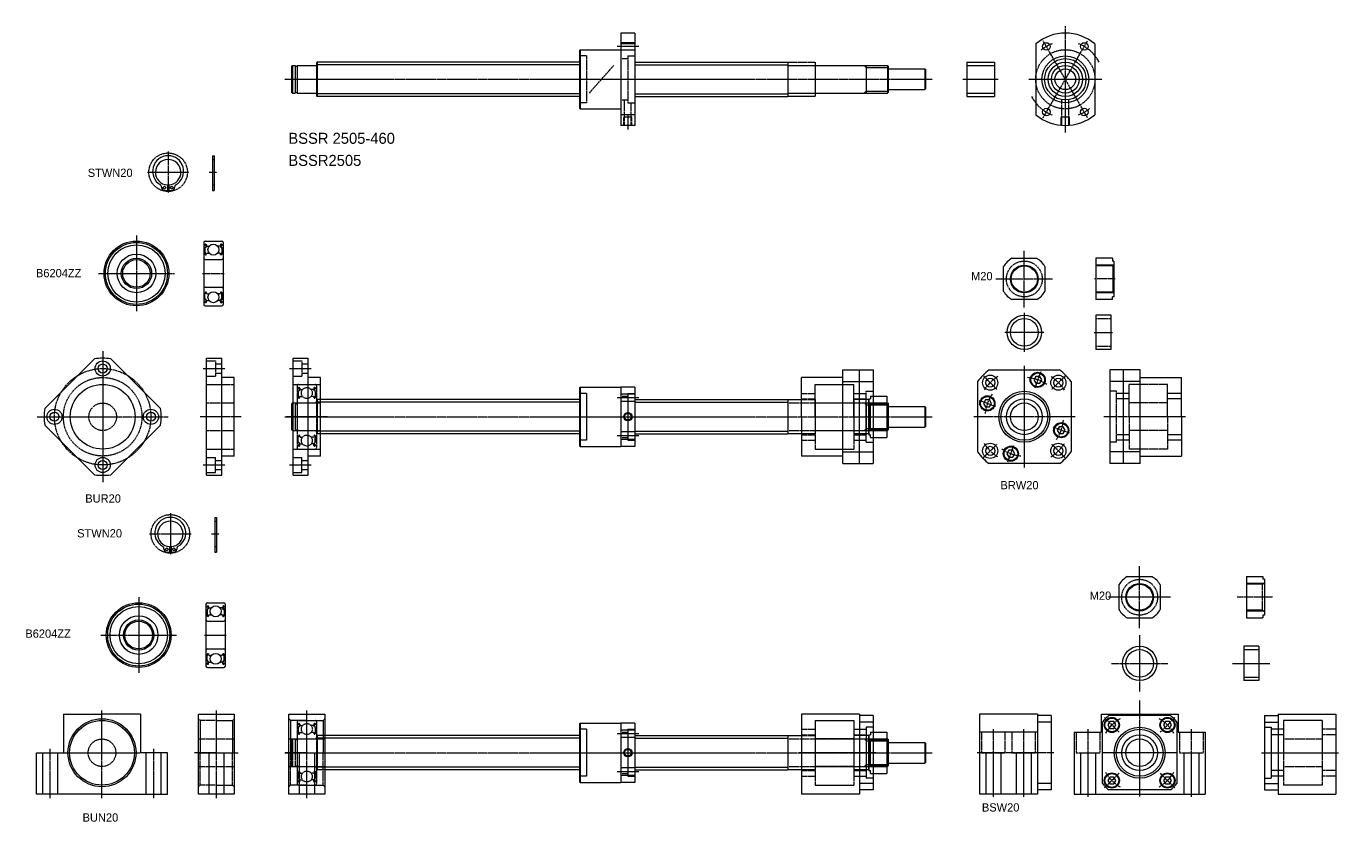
# Model space of a CAD drawing. Extents: x -173 to 780, y -513 to 64.
import ezdxf

# ---------------------------------------------------------------- set-up
doc = ezdxf.new("R2010")
doc.units = 0
for name, pattern in [('CENTER', [2, 1.25, -0.25, 0.25, -0.25]), ('DASHED', [0.75, 0.5, -0.25]), ('PHANTOM', [2.5, 1.25, -0.25, 0.25, -0.25, 0.25, -0.25])]:
    doc.linetypes.add(name, pattern=pattern)
doc.layers.get('0').update_dxf_attribs({"linetype": 'CONTINUOUS'})
doc.layers.add('CENTER', color=1, linetype='CENTER')

# ---------------------------------------------------------------- blocks, each defined once
blk = doc.blocks.new('BSSR2505')
at = {"color": 7, "linetype": 'CONTINUOUS'}
for p, q in [((-10, 33.5), (-10, -33.5)), ((0, 33.5), (-10, 33.5)), ((0, 33.5), (0, -33.5)), ((-40, 21), (-39.5, 21.5)), ((-40, 21), (-40, -21)), ((-39.5, 21.5), (-39.5, -21.5)), ((-39.5, 21.5), (-10, 21.5)), ((0, 25.69), (-10, 25.69)), ((-249, 9.5), (-248.5, 10)), ((-248.5, 10), (-248.5, -10)), ((-248.5, 10), (-246.35, 10)), ((-246.35, 10), (-246.35, -10)), ((-245, 10), (-245, -10)), ((-245, 10), (-231.2, 10)), ((-231, 12), (-230.5, 12.5)), ((-231, 12), (-231, -12)), ((-40, 12.5), (-230.5, 12.5)), ((-230.5, 12.5), (-230.5, -12.5)), ((0, 12.5), (111, 12.5)), ((111, 12.5), (111, -12.5)), ((111.2, 10), (183.5, 10)), ((168, 10), (168, -10)), ((183.5, 10), (183.5, -10)), ((183.5, 10), (184, 9.5)), ((-249, 9.5), (-249, -9.5)), ((-246.35, 9.5), (-245, 9.5)), ((184, 9.5), (184, -9.5)), ((184, 7.5), (210.5, 7.5)), ((210.5, 7.5), (210.5, -7.5)), ((210.5, 7.5), (211, 7)), ((211, 7), (211, -7)), ((-248.5, -10), (-249, -9.5)), ((-246.35, -9.5), (-245, -9.5)), ((184, -9.5), (183.5, -10)), ((184, -7.5), (210.5, -7.5)), ((211, -7), (210.5, -7.5)), ((-248.5, -10), (-246.35, -10)), ((-245, -10), (-231.2, -10)), ((-231, -12), (-230.5, -12.5)), ((-40, -12.5), (-230.5, -12.5)), ((0, -12.5), (111, -12.5)), ((111.2, -10), (183.5, -10)), ((129.28, -10), (129.28, -10)), ((147.35, -10), (147.35, -10)), ((-39.5, -21.5), (-40, -21)), ((-39.5, -21.5), (-10, -21.5)), ((0, -25.69), (-10, -25.69)), ((0, -33.5), (-10, -33.5))]:
    blk.add_line(p, q, dxfattribs=at)
at = {"color": 3, "linetype": 'DASHED'}
for p, q in [((0, 26.57), (-10, 26.57)), ((0, 21.07), (-10, 21.07)), ((-35, 17), (-40, 17)), ((-35, 17), (-35, -17)), ((-10, 15), (-5, 15)), ((-5, 17), (-5, -17)), ((-5, 17), (0, 17)), ((-35, -17), (-40, -17)), ((-10, -15), (-5, -15)), ((-7.46, -33.5), (-7.46, -15)), ((-5, -17), (0, -17)), ((-2.54, -33.5), (-2.54, -17)), ((-8, -27.5), (-7.46, -26.96)), ((-8, -33.5), (-8, -27.5)), ((-2, -27.5), (-8, -27.5)), ((-2, -27.5), (-2.54, -26.96)), ((-2, -33.5), (-2, -27.5))]:
    blk.add_line(p, q, dxfattribs=at)
at = {"color": 3, "linetype": 'CONTINUOUS'}
for p, q in [((-40, 10.5), (-231, 10.5)), ((0, 10.5), (111, 10.5)), ((166.6, 10), (168, 8.6)), ((168, 8.6), (184, 8.6)), ((166.6, -10), (168, -8.6)), ((168, -8.6), (184, -8.6)), ((-40, -10.5), (-231, -10.5)), ((-40, -10.5), (-171.66, -10.5)), ((0, -10.5), (111, -10.5))]:
    blk.add_line(p, q, dxfattribs=at)
at = {"color": 3, "linetype": 'PHANTOM'}
for p, q in [((111, 12.5), (131, 12.5)), ((131, 12.5), (131, -12.5)), ((131, -12.5), (111, -12.5))]:
    blk.add_line(p, q, dxfattribs=at)
at = {"color": 7, "linetype": 'CONTINUOUS'}
for centre, start, end in [((-231.2, 10.2), 270, 0), ((111.2, 10.2), 180, 270), ((-231.2, -10.2), 0, 90), ((111.2, -10.2), 90, 180)]:
    blk.add_arc(centre, 0.2, start, end, dxfattribs=at)
at = {"layer": 'CENTER', "color": 1, "linetype": 'CENTER'}
for p, q in [((3, 23.82), (-13, 23.82)), ((-32.96, -10), (-15.3, 10)), ((-254, 0), (216, 0)), ((-5, -25.55), (-5, -36.5))]:
    blk.add_line(p, q, dxfattribs=at)
blk = doc.blocks.new('BUN20')
at = {"color": 7, "linetype": 'CONTINUOUS'}
for p, q in [((0, 28), (26, 28)), ((0, -30), (0, 28)), ((26, 28), (26, -30)), ((0, 0), (26, 0)), ((26, -30), (0, -30))]:
    blk.add_line(p, q, dxfattribs=at)
at = {"color": 3, "linetype": 'DASHED'}
for p, q in [((0, 24.675), (1.175, 23.5)), ((13, 23.5), (1.175, 23.5)), ((1.175, 23.5), (1.175, 0)), ((13, 23.5), (24.825, 23.5)), ((26, 24.675), (24.825, 23.5)), ((24.825, 23.5), (24.825, 0)), ((1.175, -23.5), (1.175, 0)), ((7.5, 0), (7.5, -30)), ((18.5, 0), (18.5, -30)), ((24.825, -23.5), (24.825, 0)), ((0, -24.675), (1.175, -23.5)), ((13, -23.5), (1.175, -23.5)), ((13, -23.5), (24.825, -23.5)), ((26, -24.675), (24.825, -23.5))]:
    blk.add_line(p, q, dxfattribs=at)
at = {"color": 3, "linetype": 'PHANTOM'}
for p, q in [((0, 10), (26, 10)), ((0, -10), (26, -10))]:
    blk.add_line(p, q, dxfattribs=at)
at = {"layer": 'CENTER', "color": 1, "linetype": 'CENTER'}
for p, q in [((13, -33), (13, 31)), ((13, 0), (-3, 0)), ((13, 0), (29, 0))]:
    blk.add_line(p, q, dxfattribs=at)
blk = doc.blocks.new('BUR20')
at = {"color": 7, "linetype": 'CONTINUOUS'}
for p, q in [((0, -42.5), (0, 42.5)), ((0, 42.5), (11, 42.5)), ((11, -42.5), (11, 42.5)), ((20, 28.5), (11, 28.5)), ((20, -28.5), (20, 28.5)), ((20, -28.5), (11, -28.5)), ((0, -42.5), (11, -42.5))]:
    blk.add_line(p, q, dxfattribs=at)
at = {"color": 3, "linetype": 'DASHED'}
for p, q in [((0, 40.5), (6.5, 40.5)), ((6.5, 40.5), (6.5, 29.5)), ((6.5, 38.3), (11, 38.3)), ((0, 29.5), (6.5, 29.5)), ((6.5, 31.7), (11, 31.7)), ((0, 23.5), (20, 23.5)), ((0, -23.5), (20, -23.5)), ((0, -29.5), (6.5, -29.5)), ((6.5, -40.5), (6.5, -29.5)), ((6.5, -31.7), (11, -31.7)), ((0, -40.5), (6.5, -40.5)), ((6.5, -38.3), (11, -38.3))]:
    blk.add_line(p, q, dxfattribs=at)
at = {"color": 3, "linetype": 'PHANTOM'}
for p, q in [((0, 10), (20, 10)), ((0, -10), (20, -10))]:
    blk.add_line(p, q, dxfattribs=at)
at = {"layer": 'CENTER', "color": 1, "linetype": 'CENTER'}
for p, q in [((-2.5, 35), (13.5, 35)), ((25, 0), (-5, 0)), ((-2.5, -35), (13.5, -35))]:
    blk.add_line(p, q, dxfattribs=at)
blk = doc.blocks.new('BSW20')
at = {"color": 7, "linetype": 'CONTINUOUS'}
for p, q in [((0, 27), (0, -27)), ((0, 27), (10, 27)), ((0, 22.27), (10, 22.27)), ((10, 28), (52, 28)), ((10, 28), (10, -30)), ((52, 28), (52, -30)), ((0, -22.27), (10, -22.27)), ((0, -27), (10, -27)), ((10, -30), (52, -30))]:
    blk.add_line(p, q, dxfattribs=at)
at = {"color": 3, "linetype": 'DASHED'}
for p, q in [((42, 23.5), (14, 23.5)), ((14, 23.5), (14, -23.5)), ((42, 23.5), (42, -23.5)), ((0, 18.5), (5, 18.5)), ((5, 18.5), (5, -18.5)), ((14, 17), (5, 17)), ((14, 13), (5, 13)), ((14, 10), (42, 10)), ((52, 17), (42, 17)), ((52, 13), (42, 13)), ((0, -18.5), (5, -18.5)), ((14, -13), (5, -13)), ((14, -17), (5, -17)), ((14, -10), (42, -10)), ((52, -13), (42, -13)), ((52, -17), (42, -17)), ((42, -23.5), (14, -23.5))]:
    blk.add_line(p, q, dxfattribs=at)
at = {"layer": 'CENTER', "color": 1, "linetype": 'CENTER'}
blk.add_line((-2, 0), (54, 0), dxfattribs=at)
blk = doc.blocks.new('BRW20')
at = {"color": 7, "linetype": 'CONTINUOUS'}
for p, q in [((0, 34), (0, -34)), ((22, 34), (0, 34)), ((10, -34), (10, 34)), ((22, -34), (22, 34)), ((22, 25.5), (0, 25.5)), ((22, 28.5), (52, 28.5)), ((52, 0), (52, 28.5)), ((52, 0), (52, -28.5)), ((22, -25.5), (0, -25.5)), ((22, -28.5), (52, -28.5)), ((22, -34), (0, -34))]:
    blk.add_line(p, q, dxfattribs=at)
at = {"color": 3, "linetype": 'DASHED'}
for p, q in [((14, 0), (14, 23.5)), ((42, 23.5), (14, 23.5)), ((42, 0), (42, 23.5)), ((5, 18.5), (0, 18.5)), ((5, -18.5), (5, 18.5)), ((14, 17), (5, 17)), ((14, 13), (5, 13)), ((42, 10), (14, 10)), ((52, 17), (42, 17)), ((52, 13), (42, 13)), ((14, 0), (14, -23.5)), ((42, 0), (42, -23.5)), ((5, -18.5), (0, -18.5)), ((14, -13), (5, -13)), ((14, -17), (5, -17)), ((42, -10), (14, -10)), ((52, -13), (42, -13)), ((52, -17), (42, -17)), ((42, -23.5), (14, -23.5))]:
    blk.add_line(p, q, dxfattribs=at)
at = {"layer": 'CENTER', "color": 1, "linetype": 'CENTER'}
blk.add_line((55, 0), (-4.21, 0), dxfattribs=at)
blk = doc.blocks.new('M20NAT-V')
at = {"color": 7, "linetype": 'CONTINUOUS'}
for p, q in [((12, 15), (0, 15)), ((0, 15), (0, -15)), ((12, 15), (12, 13)), ((13, 13), (12, 13)), ((13, 13), (13, -13)), ((12, -15), (0, -15)), ((12, -15), (12, -13)), ((13, -13), (12, -13))]:
    blk.add_line(p, q, dxfattribs=at)
at = {"color": 3, "linetype": 'DASHED'}
for p, q in [((13, 10), (0, 10)), ((12.13, 9.5), (13, 10)), ((12.13, 9.5), (0, 9.5)), ((12.13, 9.5), (12.13, -9.5)), ((12.13, -9.5), (0, -9.5)), ((12.13, -9.5), (13, -10)), ((13, -10), (0, -10))]:
    blk.add_line(p, q, dxfattribs=at)
at = {"layer": 'CENTER', "color": 1, "linetype": 'CENTER'}
blk.add_line((14, 0), (-1, 0), dxfattribs=at)
blk = doc.blocks.new('SP20')
at = {"color": 7, "linetype": 'CONTINUOUS'}
for p, q in [((0, 12.5), (0, -12.5)), ((11, 12.5), (0, 12.5)), ((11, -12.5), (11, 12.5)), ((11, -12.5), (0, -12.5))]:
    blk.add_line(p, q, dxfattribs=at)
at = {"color": 3, "linetype": 'DASHED'}
for p, q in [((0, 10), (11, 10)), ((0, -10), (11, -10))]:
    blk.add_line(p, q, dxfattribs=at)
at = {"layer": 'CENTER', "color": 1, "linetype": 'CENTER'}
blk.add_line((-1.25, 0), (12.25, 0), dxfattribs=at)
blk = doc.blocks.new('B6204ZZ')
at = {"color": 3, "linetype": 'DASHED'}
for p, q in [((0, 22.5), (0, -22.5)), ((0.2, 20.8), (0.78, 20.8)), ((1.63, 19.5), (0.53, 18.4)), ((0.78, 20.8), (1, 21.06)), ((1.05, 20.18), (0.82, 20.38)), ((1.93, 19.38), (0.83, 18.28)), ((1, 23.5), (13, 23.5)), ((1.01, 20.61), (1.23, 20.86)), ((1.24, 20.41), (1.01, 20.61)), ((1.05, 20.18), (1.24, 20.41)), ((1.58, 20.74), (1.63, 19.5)), ((1.88, 20.78), (1.96, 19.88)), ((1.93, 20.23), (1.93, 19.38)), ((2.16, 19.7), (3.88, 19.7)), ((11.84, 19.7), (10.12, 19.7)), ((12.12, 20.78), (12.04, 19.88)), ((12.07, 20.23), (12.07, 19.38)), ((12.07, 19.38), (13.17, 18.28)), ((12.42, 20.74), (12.37, 19.5)), ((12.37, 19.5), (13.47, 18.4)), ((12.76, 20.41), (12.99, 20.61)), ((12.95, 20.18), (12.76, 20.41)), ((12.99, 20.61), (12.77, 20.86)), ((12.95, 20.18), (13.18, 20.38)), ((13.22, 20.8), (13, 21.06)), ((13.8, 20.8), (13.22, 20.8)), ((14, 22.5), (14, -22.5)), ((0.2, 14), (0.7, 14)), ((0.53, 18.4), (0.53, 14.6)), ((0.7, 14), (1.07, 13.63)), ((0.83, 18.28), (0.83, 14.6)), ((1.45, 14.6), (0.83, 14.6)), ((0.83, 14.3), (1.45, 14.3)), ((1, 10), (13, 10)), ((1.45, 14.3), (1.45, 14.6)), ((1.78, 13.65), (2.15, 14.67)), ((2.34, 14.8), (3.88, 14.8)), ((11.66, 14.8), (10.12, 14.8)), ((12.22, 13.65), (11.85, 14.67)), ((12.55, 14.6), (13.17, 14.6)), ((12.55, 14.3), (12.55, 14.6)), ((13.17, 14.3), (12.55, 14.3)), ((13.3, 14), (12.93, 13.63)), ((13.17, 18.28), (13.17, 14.6)), ((13.8, 14), (13.3, 14)), ((13.47, 18.4), (13.47, 14.6)), ((0.2, -14), (0.7, -14)), ((0.53, -18.4), (0.53, -14.6)), ((1.63, -19.5), (0.53, -18.4)), ((0.7, -14), (1.07, -13.63)), ((0.83, -14.3), (1.45, -14.3)), ((0.83, -18.28), (0.83, -14.6)), ((1.45, -14.6), (0.83, -14.6)), ((1.93, -19.38), (0.83, -18.28)), ((1, -10), (13, -10)), ((1.45, -14.3), (1.45, -14.6)), ((1.78, -13.65), (2.15, -14.67)), ((2.34, -14.8), (3.88, -14.8)), ((11.66, -14.8), (10.12, -14.8)), ((12.22, -13.65), (11.85, -14.67)), ((12.07, -19.38), (13.17, -18.28)), ((12.37, -19.5), (13.47, -18.4)), ((12.55, -14.3), (12.55, -14.6)), ((13.17, -14.3), (12.55, -14.3)), ((12.55, -14.6), (13.17, -14.6)), ((13.3, -14), (12.93, -13.63)), ((13.17, -18.28), (13.17, -14.6)), ((13.8, -14), (13.3, -14)), ((13.47, -18.4), (13.47, -14.6)), ((0.2, -20.8), (0.78, -20.8)), ((0.78, -20.8), (1, -21.06)), ((1.05, -20.18), (0.82, -20.38)), ((1, -23.5), (13, -23.5)), ((1.24, -20.41), (1.01, -20.61)), ((1.01, -20.61), (1.23, -20.86)), ((1.05, -20.18), (1.24, -20.41)), ((1.58, -20.74), (1.63, -19.5)), ((1.88, -20.78), (1.96, -19.88)), ((1.93, -20.23), (1.93, -19.38)), ((2.16, -19.7), (3.88, -19.7)), ((4.3, -23.5), (4.3, -23.5)), ((7, -23.5), (7, -23.5)), ((11.84, -19.7), (10.12, -19.7)), ((12.12, -20.78), (12.04, -19.88)), ((12.07, -20.23), (12.07, -19.38)), ((12.42, -20.74), (12.37, -19.5)), ((12.95, -20.18), (12.76, -20.41)), ((12.76, -20.41), (12.99, -20.61)), ((12.99, -20.61), (12.77, -20.86)), ((12.95, -20.18), (13.18, -20.38)), ((13.22, -20.8), (13, -21.06)), ((13.8, -20.8), (13.22, -20.8))]:
    blk.add_line(p, q, dxfattribs=at)
for centre in [(7, 17.25), (7, -17.25)]:
    blk.add_circle(centre, 3.97, dxfattribs=at)
for centre, radius, start, end in [((1, 22.5), 1, 90, 180), ((0.2, 21), 0.2, 180, 270), ((1.01, 20.61), 0.3, 139.90979, 229.99628), ((1.38, 20.74), 0.5, 4.98705, 139.90979), ((1.38, 20.74), 0.2, 2.37537, 139.99223), ((2.16, 19.9), 0.2, 184.98705, 270), ((11.84, 19.9), 0.2, 270, 355.01295), ((12.62, 20.74), 0.5, 40.09021, 175.01295), ((12.62, 20.74), 0.2, 40.00777, 177.62463), ((13, 22.5), 1, 0, 90), ((12.99, 20.61), 0.3, 310.00372, 40.09021), ((13.8, 21), 0.2, 270, 0), ((0.2, 13.8), 0.2, 90, 180), ((1, 11), 1, 180, 270), ((0.83, 14.6), 0.3, 180, 270), ((1.5, 14.05), 0.6, 225, 272.80484), ((1.5, 13.75), 0.3, 265.5374, 340.02987), ((2.34, 14.6), 0.2, 90, 160.02987), ((11.66, 14.6), 0.2, 19.97013, 90), ((12.5, 13.75), 0.3, 199.97013, 274.4626), ((12.5, 14.05), 0.6, 267.19516, 315), ((13, 11), 1, 270, 0), ((13.17, 14.6), 0.3, 270, 0), ((13.8, 13.8), 0.2, 0, 90), ((1, -11), 1, 90, 180), ((0.2, -13.8), 0.2, 180, 270), ((0.83, -14.6), 0.3, 90, 180), ((1.5, -14.05), 0.6, 87.19516, 135), ((1.5, -13.75), 0.3, 19.97013, 94.4626), ((2.34, -14.6), 0.2, 199.97013, 270), ((11.66, -14.6), 0.2, 270, 340.02987), ((12.5, -13.75), 0.3, 85.5374, 160.02987), ((12.5, -14.05), 0.6, 45, 92.80484), ((13, -11), 1, 0, 90), ((13.17, -14.6), 0.3, 0, 90), ((13.8, -13.8), 0.2, 270, 0), ((0.2, -21), 0.2, 90, 180), ((1, -22.5), 1, 180, 270), ((1.01, -20.61), 0.3, 130.00372, 220.09021), ((1.38, -20.74), 0.5, 220.09021, 355.01295), ((1.38, -20.74), 0.2, 220.00777, 357.62463), ((2.16, -19.9), 0.2, 90, 175.01295), ((11.84, -19.9), 0.2, 4.98705, 90), ((12.62, -20.74), 0.5, 184.98705, 319.90979), ((12.62, -20.74), 0.2, 182.37537, 319.99223), ((13, -22.5), 1, 270, 0), ((12.99, -20.61), 0.3, 319.90979, 49.99628), ((13.8, -21), 0.2, 0, 90)]:
    blk.add_arc(centre, radius, start, end, dxfattribs=at)
at = {"layer": 'CENTER', "color": 1, "linetype": 'CENTER'}
blk.add_line((-1, 0), (15, 0), dxfattribs=at)
blk = doc.blocks.new('BSSR2505-3')
at = {"color": 7, "linetype": 'CONTINUOUS'}
for p, q in [((-40, 21), (-39.5, 21.5)), ((-40, 21), (-40, -21)), ((-39.5, 21.5), (-10, 21.5)), ((-39.5, 21.5), (-39.5, -21.5)), ((-10, 21.5), (-10, -21.5)), ((0, 21.5), (-10, 21.5)), ((0, 21.5), (0, -21.5)), ((-249, 9.5), (-248.5, 10)), ((-248.5, 10), (-248.5, -10)), ((-248, 10), (-248.5, 10)), ((-40, 12.5), (-228, 12.5)), ((0, 12.5), (111, 12.5)), ((111, 12.5), (111, -12.5)), ((111, 12.5), (121, 12.5)), ((183, 10), (183.5, 10)), ((183.5, 10), (183.5, -10)), ((183.5, 10), (184, 9.5)), ((-249, 9.5), (-249, -9.5)), ((184, 9.5), (184, -9.5)), ((184, 7.5), (210.5, 7.5)), ((210.5, 7.5), (210.5, -7.5)), ((210.5, 7.5), (211, 7)), ((211, 7), (211, -7)), ((-248.5, -10), (-249, -9.5)), ((184, -9.5), (183.5, -10)), ((184, -7.5), (210.5, -7.5)), ((211, -7), (210.5, -7.5)), ((-248, -10), (-248.5, -10)), ((-40, -12.5), (-228, -12.5)), ((0, -12.5), (111, -12.5)), ((121, -12.5), (111, -12.5)), ((183, -10), (183.5, -10)), ((-39.5, -21.5), (-40, -21)), ((-39.5, -21.5), (-10, -21.5)), ((0, -21.5), (-10, -21.5))]:
    blk.add_line(p, q, dxfattribs=at)
at = {"color": 3, "linetype": 'DASHED'}
for p, q in [((-248, 10), (-246.35, 10)), ((-246.35, 10), (-246.35, -10)), ((-245, 10), (-231.2, 10)), ((-245, 10), (-245, -10)), ((-231, 12), (-230.5, 12.5)), ((-231, 12), (-231, -12)), ((-230.5, 12.5), (-230.5, -12.5)), ((-228, 12.5), (-230.5, 12.5)), ((-35, 17), (-40, 17)), ((-35, 17), (-35, -17)), ((0, 16.5), (-10, 16.5)), ((-10, 15), (-5, 15)), ((0, 11), (-10, 11)), ((-5, 17), (-5, -17)), ((-5, 17), (0, 17)), ((111.2, 10), (131, 10)), ((121, 12.5), (131, 12.5)), ((131, 12.5), (131, -12.5)), ((131, 10), (183, 10)), ((166.6, 10), (168, 8.6)), ((168, 10), (168, -10)), ((-246.35, 9.5), (-245, 9.5)), ((168, 8.6), (184, 8.6)), ((-246.35, -9.5), (-245, -9.5)), ((166.6, -10), (168, -8.6)), ((168, -8.6), (184, -8.6)), ((-248, -10), (-246.35, -10)), ((-245, -10), (-231.2, -10)), ((-231, -12), (-230.5, -12.5)), ((-228, -12.5), (-230.5, -12.5)), ((-35, -17), (-40, -17)), ((0, -11), (-10, -11)), ((-10, -15), (-5, -15)), ((0, -16.5), (-10, -16.5)), ((-5, -17), (0, -17)), ((111.2, -10), (131, -10)), ((131, -12.5), (121, -12.5)), ((129.275, -10), (129.275, -10)), ((131, -10), (183, -10)), ((147.35, -10), (147.35, -10))]:
    blk.add_line(p, q, dxfattribs=at)
at = {"color": 3, "linetype": 'CONTINUOUS'}
for p, q in [((-40, 10.5), (-231, 10.5)), ((0, 10.5), (111, 10.5)), ((-40, -10.5), (-231, -10.5)), ((-40, -10.5), (-171.662, -10.5)), ((0, -10.5), (111, -10.5))]:
    blk.add_line(p, q, dxfattribs=at)
blk.add_circle((-5, 0), 3, dxfattribs=at)
at = {"color": 7, "linetype": 'CONTINUOUS'}
blk.add_circle((-5, 0), 2.459, dxfattribs=at)
at = {"color": 3, "linetype": 'DASHED'}
for centre, start, end in [((-231.2, 10.2), 270, 0), ((111.2, 10.2), 180, 270), ((-231.2, -10.2), 0, 90), ((111.2, -10.2), 90, 180)]:
    blk.add_arc(centre, 0.2, start, end, dxfattribs=at)
at = {"layer": 'CENTER', "color": 1, "linetype": 'CENTER'}
for p, q in [((3, 13.75), (-13, 13.75)), ((-254, 0), (216, 0)), ((-5, 5.474), (-5, -5.474)), ((3, -13.75), (-13, -13.75))]:
    blk.add_line(p, q, dxfattribs=at)
blk = doc.blocks.new('BSSR2505-2')
at = {"color": 7, "linetype": 'CONTINUOUS'}
for p, q in [((-40, 21), (-39.5, 21.5)), ((-40, 21), (-40, -21)), ((-39.5, 21.5), (-10, 21.5)), ((-39.5, 21.5), (-39.5, -21.5)), ((-10, 21.5), (-10, -21.5)), ((0, 21.5), (-10, 21.5)), ((0, 21.5), (0, -21.5)), ((-40, 12.5), (-225, 12.5)), ((0, 12.5), (111, 12.5)), ((111, 12.5), (111, -12.5)), ((111, 12.5), (121, 12.5)), ((183, 10), (183.5, 10)), ((183.5, 10), (183.5, -10)), ((183.5, 10), (184, 9.5)), ((184, 9.5), (184, -9.5)), ((184, 7.5), (210.5, 7.5)), ((210.5, 7.5), (210.5, -7.5)), ((210.5, 7.5), (211, 7)), ((211, 7), (211, -7)), ((184, -9.5), (183.5, -10)), ((184, -7.5), (210.5, -7.5)), ((211, -7), (210.5, -7.5)), ((-40, -12.5), (-225, -12.5)), ((0, -12.5), (111, -12.5)), ((121, -12.5), (111, -12.5)), ((183, -10), (183.5, -10)), ((-39.5, -21.5), (-40, -21)), ((-39.5, -21.5), (-10, -21.5)), ((0, -21.5), (-10, -21.5))]:
    blk.add_line(p, q, dxfattribs=at)
at = {"color": 3, "linetype": 'DASHED'}
for p, q in [((-249, 9.5), (-248.5, 10)), ((-248.5, 10), (-248.5, -10)), ((-248.5, 10), (-246.35, 10)), ((-246.35, 10), (-246.35, -10)), ((-245, 10), (-245, -10)), ((-245, 10), (-231.2, 10)), ((-231, 12), (-230.5, 12.5)), ((-231, 12), (-231, -12)), ((-230.5, 12.5), (-230.5, -12.5)), ((-225, 12.5), (-230.5, 12.5)), ((-35, 17), (-40, 17)), ((-35, 17), (-35, -17)), ((0, 16.5), (-10, 16.5)), ((-10, 15), (-5, 15)), ((0, 11), (-10, 11)), ((-5, 17), (-5, -17)), ((-5, 17), (0, 17)), ((111.2, 10), (131, 10)), ((121, 12.5), (131, 12.5)), ((131, 12.5), (131, -12.5)), ((131, 10), (183, 10)), ((166.6, 10), (168, 8.6)), ((168, 10), (168, -10)), ((-249, 9.5), (-249, -9.5)), ((-246.35, 9.5), (-245, 9.5)), ((168, 8.6), (184, 8.6)), ((-248.5, -10), (-249, -9.5)), ((-246.35, -9.5), (-245, -9.5)), ((166.6, -10), (168, -8.6)), ((168, -8.6), (184, -8.6)), ((-248.5, -10), (-246.35, -10)), ((-245, -10), (-231.2, -10)), ((-231, -12), (-230.5, -12.5)), ((-225, -12.5), (-230.5, -12.5)), ((-35, -17), (-40, -17)), ((0, -11), (-10, -11)), ((-10, -15), (-5, -15)), ((0, -16.5), (-10, -16.5)), ((-5, -17), (0, -17)), ((111.2, -10), (131, -10)), ((131, -12.5), (121, -12.5)), ((129.275, -10), (129.275, -10)), ((131, -10), (183, -10)), ((147.35, -10), (147.35, -10))]:
    blk.add_line(p, q, dxfattribs=at)
at = {"color": 3, "linetype": 'CONTINUOUS'}
for p, q in [((-40, 10.5), (-231, 10.5)), ((0, 10.5), (111, 10.5)), ((-40, -10.5), (-231, -10.5)), ((-40, -10.5), (-171.662, -10.5)), ((0, -10.5), (111, -10.5))]:
    blk.add_line(p, q, dxfattribs=at)
blk.add_circle((-5, 0), 3, dxfattribs=at)
at = {"color": 7, "linetype": 'CONTINUOUS'}
blk.add_circle((-5, 0), 2.459, dxfattribs=at)
at = {"color": 3, "linetype": 'DASHED'}
for centre, start, end in [((-231.2, 10.2), 270, 0), ((111.2, 10.2), 180, 270), ((-231.2, -10.2), 0, 90), ((111.2, -10.2), 90, 180)]:
    blk.add_arc(centre, 0.2, start, end, dxfattribs=at)
at = {"layer": 'CENTER', "color": 1, "linetype": 'CENTER'}
for p, q in [((3, 13.75), (-13, 13.75)), ((-254, 0), (216, 0)), ((-5, 5.474), (-5, -5.474)), ((3, -13.75), (-13, -13.75))]:
    blk.add_line(p, q, dxfattribs=at)

msp = doc.modelspace()

# ---------------------------------------------------------------- linework, layer by layer
at = {"color": 7, "linetype": 'CONTINUOUS'}
for p, q in [((560, 51.55), (560, 0.17)), ((603, 51.55), (603, 0.17)), ((510, 38.36), (510, 13.36)), ((510, 38.36), (530, 38.36)), ((530, 38.36), (530, 13.36)), ((510, 13.36), (530, 13.36)), ((-37.38, -29.64), (-37.38, -54.74)), ((-37.38, -29.64), (-36.18, -29.64)), ((-36.18, -29.64), (-36.18, -54.74)), ((-74.36, -52.38), (-74.36, -52.64)), ((-72.26, -54.74), (-70.16, -54.74)), ((-70.16, -50.83), (-70.16, -54.74)), ((-69.16, -50.83), (-69.16, -54.74)), ((-69.16, -51.81), (-69.16, -51.81)), ((-69.16, -52.79), (-69.16, -52.79)), ((-69.16, -54.74), (-67.06, -54.74)), ((-64.96, -52.38), (-64.96, -52.64)), ((-37.38, -54.74), (-36.18, -54.74)), ((542.72, -104.06), (560.75, -104.06)), ((536.74, -128.08), (536.74, -110.05)), ((566.74, -110.05), (566.74, -128.08)), ((560.75, -134.06), (542.72, -134.06)), ((551.74, -134.06), (551.74, -134.06)), ((556.24, -134.06), (556.24, -134.06)), ((-123.17, -176.99), (-159.23, -213.05)), ((-111.14, -176.99), (-75.08, -213.05)), ((526.24, -185.06), (577.24, -185.06)), ((517.74, -193.56), (517.74, -244.56)), ((585.74, -193.56), (585.74, -244.56)), ((-159.23, -225.07), (-123.17, -261.14)), ((-75.08, -225.07), (-111.14, -261.14)), ((577.24, -253.06), (526.24, -253.06)), ((-35.78, -292.11), (-35.78, -317.21)), ((-35.78, -292.11), (-34.58, -292.11)), ((-34.58, -292.11), (-34.58, -317.21)), ((-68.55, -313.3), (-68.55, -317.21)), ((-67.55, -313.3), (-67.55, -317.21)), ((-67.55, -314.27), (-67.55, -314.27)), ((-72.75, -314.85), (-72.75, -315.11)), ((-70.65, -317.21), (-68.55, -317.21)), ((-67.55, -315.25), (-67.55, -315.25)), ((-67.55, -317.21), (-65.45, -317.21)), ((-63.35, -314.85), (-63.35, -315.11)), ((-35.78, -317.21), (-34.58, -317.21)), ((620.44, -341), (620.44, -359.03)), ((626.43, -335.02), (644.46, -335.02)), ((650.44, -341), (650.44, -359.03)), ((712.94, -335.02), (712.94, -365.02)), ((712.94, -335.02), (724.94, -335.02)), ((724.94, -335.02), (724.94, -337.02)), ((725.94, -337.02), (724.94, -337.02)), ((725.94, -337.02), (725.94, -363.02)), ((626.43, -365.02), (644.46, -365.02)), ((712.94, -365.02), (724.94, -365.02)), ((725.94, -363.02), (724.94, -363.02)), ((724.94, -363.02), (724.94, -365.02)), ((721.94, -385.55), (710.94, -385.55)), ((710.94, -385.55), (710.94, -410.55)), ((721.94, -385.55), (721.94, -410.55)), ((721.94, -410.55), (710.94, -410.55)), ((-145.65, -434.89), (-117.65, -434.89)), ((-145.65, -434.89), (-145.65, -462.89)), ((-89.65, -434.89), (-117.65, -434.89)), ((-89.65, -434.89), (-89.65, -462.89)), ((519.21, -434.89), (519.21, -492.89)), ((561.21, -434.89), (519.21, -434.89)), ((561.21, -434.89), (561.21, -492.89)), ((571.21, -435.89), (561.21, -435.89)), ((571.21, -435.89), (571.21, -489.89)), ((607.44, -434.89), (663.44, -434.89)), ((607.44, -434.89), (607.44, -447.89)), ((657.72, -435.89), (613.17, -435.89)), ((663.44, -434.89), (663.44, -447.89)), ((571.21, -440.61), (561.21, -440.61)), ((608.44, -485.16), (608.44, -440.61)), ((662.44, -440.61), (662.44, -485.16)), ((561.21, -447.89), (519.21, -447.89)), ((587.94, -447.89), (587.94, -492.89)), ((587.94, -447.89), (607.44, -447.89)), ((663.44, -447.89), (682.94, -447.89)), ((682.94, -447.89), (682.94, -492.89)), ((-165.15, -492.89), (-165.15, -462.89)), ((-70.15, -492.89), (-70.15, -462.89)), ((571.21, -485.16), (561.21, -485.16)), ((-117.65, -492.89), (-165.15, -492.89)), ((-117.65, -492.89), (-70.15, -492.89)), ((561.21, -492.89), (519.21, -492.89)), ((571.21, -489.89), (561.21, -489.89)), ((587.94, -492.89), (682.94, -492.89)), ((657.72, -489.89), (613.17, -489.89))]:
    msp.add_line(p, q, dxfattribs=at)
at = {"color": 3, "linetype": 'DASHED'}
for p, q in [((510, 35.86), (530, 35.86)), ((510, 15.86), (530, 15.86)), ((579.04, -7.55), (579.04, 11.06)), ((583.96, -7.55), (583.96, 11.06)), ((578.5, -1.64), (579.04, -1.1)), ((584.5, -1.64), (578.5, -1.64)), ((578.5, -7.51), (578.5, -1.64)), ((584.5, -1.64), (583.96, -1.1)), ((584.5, -7.51), (584.5, -1.64)), ((-37.38, -32.34), (-36.18, -32.34)), ((-37.38, -50.84), (-36.18, -50.84)), ((-35.78, -294.81), (-34.58, -294.81)), ((-35.78, -313.31), (-34.58, -313.31)), ((710.94, -339.27), (710.94, -339.27)), ((725.48, -340.02), (712.94, -340.02)), ((724.53, -340.57), (712.94, -340.57)), ((724.53, -340.57), (725.94, -339.76)), ((724.53, -360.02), (724.53, -340.02)), ((710.94, -350.02), (710.94, -350.02)), ((724.53, -359.47), (712.94, -359.47)), ((725.48, -360.02), (712.94, -360.02)), ((724.53, -359.47), (725.94, -360.28)), ((710.94, -388.05), (721.94, -388.05)), ((710.94, -408.05), (721.94, -408.05)), ((520.71, -447.89), (520.71, -462.89)), ((537.71, -447.89), (537.71, -462.89)), ((542.71, -447.89), (542.71, -462.89)), ((559.71, -447.89), (559.71, -462.89)), ((589.44, -447.89), (589.44, -462.89)), ((606.44, -447.89), (606.44, -462.89)), ((664.44, -447.89), (664.44, -462.89)), ((681.44, -447.89), (681.44, -462.89)), ((-160.65, -492.89), (-160.65, -462.89)), ((-149.65, -492.89), (-149.65, -462.89)), ((-85.65, -492.89), (-85.65, -462.89)), ((-74.65, -492.89), (-74.65, -462.89)), ((520.71, -462.89), (537.71, -462.89)), ((523.71, -462.89), (523.71, -492.89)), ((534.71, -462.89), (534.71, -492.89)), ((542.71, -462.89), (559.71, -462.89)), ((545.71, -462.89), (545.71, -492.89)), ((556.71, -462.89), (556.71, -492.89)), ((589.44, -462.89), (606.44, -462.89)), ((592.44, -462.89), (592.44, -492.89)), ((603.44, -462.89), (603.44, -492.89)), ((664.44, -462.89), (681.44, -462.89)), ((667.44, -462.89), (667.44, -492.89)), ((678.44, -462.89), (678.44, -492.89))]:
    msp.add_line(p, q, dxfattribs=at)
for p, q in [((-43.78, -92.53), (-43.78, -137.53)), ((-43.58, -94.23), (-43, -94.23)), ((-43, -94.23), (-42.78, -93.97)), ((-42.74, -94.84), (-42.97, -94.65)), ((-42.78, -91.53), (-30.78, -91.53)), ((-42.77, -94.42), (-42.56, -94.17)), ((-42.54, -94.61), (-42.77, -94.42)), ((-42.74, -94.84), (-42.54, -94.61)), ((-42.2, -94.29), (-42.15, -95.52)), ((-41.9, -94.25), (-41.82, -95.15)), ((-41.85, -94.8), (-41.85, -95.65)), ((-31.66, -94.25), (-31.74, -95.15)), ((-31.71, -94.8), (-31.71, -95.65)), ((-31.36, -94.29), (-31.41, -95.52)), ((-31.02, -94.61), (-30.79, -94.42)), ((-30.83, -94.84), (-31.02, -94.61)), ((-30.79, -94.42), (-31.01, -94.17)), ((-30.83, -94.84), (-30.6, -94.65)), ((-30.56, -94.23), (-30.78, -93.97)), ((-29.98, -94.23), (-30.56, -94.23)), ((-29.78, -92.53), (-29.78, -137.53)), ((-43.58, -101.03), (-43.08, -101.03)), ((-42.15, -95.52), (-43.25, -96.62)), ((-43.25, -96.62), (-43.25, -100.43)), ((-43.08, -101.03), (-42.71, -101.4)), ((-41.85, -95.65), (-42.95, -96.75)), ((-42.95, -96.75), (-42.95, -100.43)), ((-42.33, -100.43), (-42.95, -100.43)), ((-42.95, -100.73), (-42.33, -100.73)), ((-42.33, -100.73), (-42.33, -100.43)), ((-42, -101.38), (-41.63, -100.36)), ((-41.62, -95.33), (-39.91, -95.33)), ((-41.44, -100.23), (-39.91, -100.23)), ((-31.94, -95.33), (-33.66, -95.33)), ((-32.12, -100.23), (-33.66, -100.23)), ((-31.56, -101.38), (-31.94, -100.36)), ((-31.71, -95.65), (-30.61, -96.75)), ((-31.41, -95.52), (-30.31, -96.62)), ((-31.23, -100.73), (-31.23, -100.43)), ((-31.23, -100.43), (-30.61, -100.43)), ((-30.61, -100.73), (-31.23, -100.73)), ((-30.48, -101.03), (-30.86, -101.4)), ((-30.61, -96.75), (-30.61, -100.43)), ((-29.98, -101.03), (-30.48, -101.03)), ((-30.31, -96.62), (-30.31, -100.43)), ((-42.78, -105.03), (-30.78, -105.03)), ((-43.58, -129.03), (-43.08, -129.03)), ((-43.25, -133.43), (-43.25, -129.63)), ((-43.08, -129.03), (-42.71, -128.65)), ((-42.95, -129.33), (-42.33, -129.33)), ((-42.95, -133.31), (-42.95, -129.63)), ((-42.33, -129.63), (-42.95, -129.63)), ((-41.85, -134.41), (-42.95, -133.31)), ((-42.78, -125.03), (-30.78, -125.03)), ((-42.33, -129.33), (-42.33, -129.63)), ((-42, -128.68), (-41.63, -129.7)), ((-41.44, -129.83), (-39.91, -129.83)), ((-32.12, -129.83), (-33.66, -129.83)), ((-31.56, -128.68), (-31.94, -129.7)), ((-31.71, -134.41), (-30.61, -133.31)), ((-30.61, -129.33), (-31.23, -129.33)), ((-31.23, -129.33), (-31.23, -129.63)), ((-31.23, -129.63), (-30.61, -129.63)), ((-30.48, -129.03), (-30.86, -128.65)), ((-30.61, -133.31), (-30.61, -129.63)), ((-29.98, -129.03), (-30.48, -129.03)), ((-30.31, -133.43), (-30.31, -129.63)), ((-43.58, -135.83), (-43, -135.83)), ((-42.15, -134.53), (-43.25, -133.43)), ((-43, -135.83), (-42.78, -136.09)), ((-42.74, -135.21), (-42.97, -135.41)), ((-42.78, -138.53), (-30.78, -138.53)), ((-42.54, -135.44), (-42.77, -135.64)), ((-42.77, -135.64), (-42.56, -135.89)), ((-42.74, -135.21), (-42.54, -135.44)), ((-42.2, -135.77), (-42.15, -134.53)), ((-41.9, -135.81), (-41.82, -134.91)), ((-41.85, -135.26), (-41.85, -134.41)), ((-41.62, -134.73), (-39.91, -134.73)), ((-39.48, -138.53), (-39.48, -138.53)), ((-36.78, -138.53), (-36.78, -138.53)), ((-31.94, -134.73), (-33.66, -134.73)), ((-31.66, -135.81), (-31.74, -134.91)), ((-31.71, -135.26), (-31.71, -134.41)), ((-31.41, -134.53), (-30.31, -133.43)), ((-31.36, -135.77), (-31.41, -134.53)), ((-30.83, -135.21), (-31.02, -135.44)), ((-31.02, -135.44), (-30.79, -135.64)), ((-30.79, -135.64), (-31.01, -135.89)), ((-30.83, -135.21), (-30.6, -135.41)), ((-30.56, -135.83), (-30.78, -136.09)), ((-29.98, -135.83), (-30.56, -135.83)), ((-42.18, -355), (-42.18, -400)), ((-41.98, -356.7), (-41.4, -356.7)), ((-40.55, -357.99), (-41.65, -359.09)), ((-41.65, -359.09), (-41.65, -362.9)), ((-41.4, -356.7), (-41.18, -356.43)), ((-41.13, -357.31), (-41.36, -357.12)), ((-40.25, -358.12), (-41.35, -359.22)), ((-41.35, -359.22), (-41.35, -362.9)), ((-41.18, -354), (-29.18, -354)), ((-41.17, -356.89), (-40.95, -356.63)), ((-40.94, -357.08), (-41.17, -356.89)), ((-41.13, -357.31), (-40.94, -357.08)), ((-40.6, -356.75), (-40.55, -357.99)), ((-40.3, -356.71), (-40.22, -357.61)), ((-40.25, -357.27), (-40.25, -358.12)), ((-40.02, -357.8), (-38.3, -357.8)), ((-30.34, -357.8), (-32.06, -357.8)), ((-30.06, -356.71), (-30.14, -357.61)), ((-30.11, -357.27), (-30.11, -358.12)), ((-30.11, -358.12), (-29.01, -359.22)), ((-29.76, -356.75), (-29.81, -357.99)), ((-29.81, -357.99), (-28.71, -359.09)), ((-29.42, -357.08), (-29.19, -356.89)), ((-29.22, -357.31), (-29.42, -357.08)), ((-29.19, -356.89), (-29.4, -356.63)), ((-29.22, -357.31), (-28.99, -357.12)), ((-28.96, -356.7), (-29.18, -356.43)), ((-29.01, -359.22), (-29.01, -362.9)), ((-28.38, -356.7), (-28.96, -356.7)), ((-28.71, -359.09), (-28.71, -362.9)), ((-28.18, -355), (-28.18, -400)), ((-41.98, -363.5), (-41.48, -363.5)), ((-41.48, -363.5), (-41.1, -363.87)), ((-40.73, -362.9), (-41.35, -362.9)), ((-41.35, -363.2), (-40.73, -363.2)), ((-41.18, -367.5), (-29.18, -367.5)), ((-40.73, -363.2), (-40.73, -362.9)), ((-40.4, -363.85), (-40.02, -362.83)), ((-39.84, -362.7), (-38.3, -362.7)), ((-30.52, -362.7), (-32.06, -362.7)), ((-29.96, -363.85), (-30.33, -362.83)), ((-29.63, -362.9), (-29.01, -362.9)), ((-29.63, -363.2), (-29.63, -362.9)), ((-29.01, -363.2), (-29.63, -363.2)), ((-28.88, -363.5), (-29.25, -363.87)), ((-28.38, -363.5), (-28.88, -363.5)), ((-41.18, -387.5), (-29.18, -387.5)), ((-41.98, -391.5), (-41.48, -391.5)), ((-41.98, -398.3), (-41.4, -398.3)), ((-41.65, -395.9), (-41.65, -392.1)), ((-40.55, -397), (-41.65, -395.9)), ((-41.48, -391.5), (-41.1, -391.12)), ((-41.4, -398.3), (-41.18, -398.56)), ((-41.13, -397.68), (-41.36, -397.87)), ((-41.35, -391.8), (-40.73, -391.8)), ((-40.73, -392.1), (-41.35, -392.1)), ((-41.35, -395.78), (-41.35, -392.1)), ((-40.25, -396.88), (-41.35, -395.78)), ((-40.94, -397.91), (-41.17, -398.1)), ((-41.17, -398.1), (-40.95, -398.36)), ((-41.13, -397.68), (-40.94, -397.91)), ((-40.73, -391.8), (-40.73, -392.1)), ((-40.6, -398.24), (-40.55, -397)), ((-40.4, -391.14), (-40.02, -392.16)), ((-40.3, -398.28), (-40.22, -397.38)), ((-40.25, -397.72), (-40.25, -396.88)), ((-40.02, -397.2), (-38.3, -397.2)), ((-39.84, -392.3), (-38.3, -392.3)), ((-30.52, -392.3), (-32.06, -392.3)), ((-30.34, -397.2), (-32.06, -397.2)), ((-29.96, -391.14), (-30.33, -392.16)), ((-30.06, -398.28), (-30.14, -397.38)), ((-30.11, -396.88), (-29.01, -395.78)), ((-30.11, -397.72), (-30.11, -396.88)), ((-29.81, -397), (-28.71, -395.9)), ((-29.76, -398.24), (-29.81, -397)), ((-29.63, -391.8), (-29.63, -392.1)), ((-29.01, -391.8), (-29.63, -391.8)), ((-29.63, -392.1), (-29.01, -392.1)), ((-29.22, -397.68), (-29.42, -397.91)), ((-29.42, -397.91), (-29.19, -398.1)), ((-29.19, -398.1), (-29.4, -398.36)), ((-28.88, -391.5), (-29.25, -391.12)), ((-29.22, -397.68), (-28.99, -397.87)), ((-28.96, -398.3), (-29.18, -398.56)), ((-29.01, -395.78), (-29.01, -392.1)), ((-28.38, -398.3), (-28.96, -398.3)), ((-28.38, -391.5), (-28.88, -391.5)), ((-28.71, -395.9), (-28.71, -392.1)), ((-41.18, -401), (-29.18, -401)), ((-37.88, -401), (-37.88, -401)), ((-35.18, -401), (-35.18, -401))]:
    msp.add_line(p, q)
for points in [[(560.04, -189.78), (558.6, -192.28), (560.04, -194.78), (562.93, -194.78), (564.37, -192.28), (562.93, -189.78)], [(523.51, -206.82), (522.07, -209.32), (523.51, -211.82), (526.4, -211.82), (527.84, -209.32), (526.4, -206.82)], [(577.07, -226.31), (575.63, -228.81), (577.07, -231.31), (579.96, -231.31), (581.4, -228.81), (579.96, -226.31)], [(540.54, -243.34), (539.1, -245.84), (540.54, -248.34), (543.43, -248.34), (544.87, -245.84), (543.43, -243.34)]]:
    msp.add_lwpolyline(points, close=True)
at = {"color": 7, "linetype": 'CONTINUOUS'}
for points in [[(613.85, -440.23), (612.41, -442.73), (613.85, -445.23), (616.74, -445.23), (618.18, -442.73), (616.74, -440.23)], [(654.15, -440.23), (652.71, -442.73), (654.15, -445.23), (657.04, -445.23), (658.48, -442.73), (657.04, -440.23)], [(613.85, -480.54), (612.41, -483.04), (613.85, -485.54), (616.74, -485.54), (618.18, -483.04), (616.74, -480.54)], [(654.15, -480.54), (652.71, -483.04), (654.15, -485.54), (657.04, -485.54), (658.48, -483.04), (657.04, -480.54)]]:
    msp.add_lwpolyline(points, close=True, dxfattribs=at)
for points in [[(-165.15, -462.89), (-145.65, -462.89)], [(-70.15, -462.89), (-89.65, -462.89)]]:
    msp.add_lwpolyline(points, dxfattribs=at)
for centre, radius in [((567.75, 49.67), 2.75), ((595.25, 49.67), 2.75), ((581.5, 25.86), 17), ((581.5, 25.86), 15), ((581.5, 25.86), 12.5), ((581.5, 25.86), 10), ((581.5, 25.86), 7.5), ((567.75, 2.04), 2.75), ((595.25, 2.04), 2.75), ((-72.26, -52.79), 1), ((-67.06, -52.79), 1), ((-92.62, -115.03), 23.5), ((-92.62, -115.03), 22.5), ((-92.62, -115.03), 20.8), ((-92.62, -115.03), 14), ((-92.62, -115.03), 11), ((-92.62, -115.03), 10), ((551.74, -119.06), 9.5), ((551.74, -157.78), 12.5), ((551.74, -157.78), 10), ((-117.15, -184.06), 5.5), ((-117.15, -184.06), 3.3), ((526.99, -194.31), 5.5), ((576.48, -194.31), 5.5), ((-117.15, -219.06), 23.5), ((526.99, -194.31), 3.3), ((576.48, -194.31), 3.3), ((551.74, -219.06), 13), ((551.74, -219.06), 10), ((-152.15, -219.06), 5.5), ((-152.15, -219.06), 3.3), ((-82.15, -219.06), 5.5), ((-82.15, -219.06), 3.3), ((526.99, -243.81), 5.5), ((526.99, -243.81), 3.3), ((576.48, -243.81), 5.5), ((576.48, -243.81), 3.3), ((-117.15, -254.06), 5.5), ((-117.15, -254.06), 3.3), ((-70.65, -315.26), 1), ((-65.45, -315.26), 1), ((635.44, -350.02), 9.45), ((-91.02, -377.5), 23.5), ((-91.02, -377.5), 22.5), ((-91.02, -377.5), 20.8), ((-91.02, -377.5), 14), ((-91.02, -377.5), 11), ((-91.02, -377.5), 10), ((635.44, -398.05), 12.5), ((635.44, -398.05), 10), ((615.29, -442.73), 5.5), ((615.29, -442.73), 5), ((655.6, -442.73), 5.5), ((655.6, -442.73), 5), ((-117.65, -462.89), 24.68), ((-117.65, -462.89), 23.5), ((635.44, -462.89), 18.5), ((635.44, -462.89), 17), ((635.44, -462.89), 13), ((635.44, -462.89), 10), ((615.29, -483.04), 5.5), ((615.29, -483.04), 5), ((655.6, -483.04), 5.5), ((655.6, -483.04), 5)]:
    msp.add_circle(centre, radius, dxfattribs=at)
at = {"color": 3, "linetype": 'DASHED'}
for centre, radius in [((581.5, 25.86), 21.5), ((551.74, -119.06), 13), ((-117.15, -219.06), 28.5), ((635.44, -350.02), 13)]:
    msp.add_circle(centre, radius, dxfattribs=at)
at = {"color": 3, "linetype": 'PHANTOM'}
for centre, radius in [((-69.66, -41.59), 14), ((-117.15, -219.06), 10), ((-68.05, -304.06), 14), ((-117.65, -462.89), 10)]:
    msp.add_circle(centre, radius, dxfattribs=at)
for centre, radius in [((-36.78, -97.78), 3.97), ((-36.78, -132.28), 3.97), ((561.48, -192.28), 5.5), ((561.48, -192.28), 5), ((524.95, -209.32), 5.5), ((524.95, -209.32), 5), ((551.74, -219.06), 18.5), ((551.74, -219.06), 17), ((578.52, -228.81), 5.5), ((578.52, -228.81), 5), ((541.99, -245.84), 5.5), ((541.99, -245.84), 5), ((-35.18, -360.25), 3.97), ((-35.18, -394.75), 3.97)]:
    msp.add_circle(centre, radius)
at = {"color": 3, "linetype": 'CONTINUOUS'}
for centre in [(551.74, -119.06), (635.44, -350.02)]:
    msp.add_circle(centre, 10, dxfattribs=at)
at = {"color": 7, "linetype": 'CONTINUOUS'}
for centre, radius, start, end in [((581.5, 25.86), 33.5, 50.0745, 129.9255), ((581.5, 25.86), 33.5, 230.0745, 309.9255), ((-69.66, -40.89), 11.25, 300.62143, 239.37857), ((-69.66, -41.59), 9.25, 273.09858, 266.90142), ((-76.46, -52.38), 2.1, 0, 59.37857), ((-72.26, -52.64), 2.1, 179.99999, 270), ((-67.06, -52.64), 2.1, 270, 0), ((-62.86, -52.38), 2.1, 120.62143, 180.00001), ((551.74, -119.06), 17.5, 121.00272, 148.99728), ((551.74, -119.06), 17.5, 31.00272, 58.99728), ((551.74, -119.06), 17.5, 211.00272, 238.99728), ((551.74, -119.06), 17.5, 301.00272, 328.99728), ((-117.15, -219.06), 42.5, 81.8699, 98.1301), ((551.74, -219.06), 42.5, 126.8699, 143.1301), ((551.74, -219.06), 42.5, 36.8699, 53.1301), ((-117.15, -219.06), 42.5, 171.8699, 188.1301), ((-117.15, -219.06), 42.5, 351.8699, 8.1301), ((551.74, -219.06), 42.5, 216.8699, 233.1301), ((551.74, -219.06), 42.5, 306.8699, 323.1301), ((-117.15, -219.06), 42.5, 261.8699, 278.1301), ((-68.05, -303.36), 11.25, 300.62143, 239.37857), ((-68.05, -304.06), 9.25, 273.09858, 266.90142), ((-74.85, -314.85), 2.1, 0, 59.37857), ((-61.25, -314.85), 2.1, 120.62143, 180.00001), ((-70.65, -315.11), 2.1, 179.99999, 270), ((-65.45, -315.11), 2.1, 270, 0), ((635.44, -350.02), 17.5, 121.00272, 148.99728), ((635.44, -350.02), 17.5, 31.00272, 58.99728), ((635.44, -350.02), 17.5, 211.00272, 238.99728), ((635.44, -350.02), 17.5, 301.00272, 328.99728), ((635.44, -462.89), 35, 129.51765, 140.48235), ((635.44, -462.89), 35, 39.51765, 50.48235), ((635.44, -462.89), 35, 219.51765, 230.48235), ((635.44, -462.89), 35, 309.51765, 320.48235)]:
    msp.add_arc(centre, radius, start, end, dxfattribs=at)
for centre, radius, start, end in [((-42.78, -92.53), 1, 90, 180), ((-43.58, -94.03), 0.2, 180, 270), ((-42.77, -94.42), 0.3, 139.90979, 229.99628), ((-42.4, -94.29), 0.5, 4.98705, 139.90979), ((-42.4, -94.29), 0.2, 2.37537, 139.99223), ((-41.62, -95.13), 0.2, 184.98705, 270), ((-31.94, -95.13), 0.2, 270, 355.01295), ((-31.17, -94.29), 0.5, 40.09021, 175.01295), ((-31.16, -94.29), 0.2, 40.00777, 177.62463), ((-30.78, -92.53), 1, 0, 90), ((-30.79, -94.42), 0.3, 310.00372, 40.09021), ((-29.98, -94.03), 0.2, 270, 0), ((-43.58, -101.23), 0.2, 90, 180), ((-42.78, -104.03), 1, 180, 270), ((-42.95, -100.43), 0.3, 180, 270), ((-42.28, -100.98), 0.6, 225, 272.80484), ((-42.28, -101.28), 0.3, 265.5374, 340.02987), ((-41.44, -100.43), 0.2, 90, 160.02987), ((-32.12, -100.43), 0.2, 19.97013, 90), ((-31.28, -101.28), 0.3, 199.97013, 274.4626), ((-31.28, -100.98), 0.6, 267.19516, 315), ((-30.78, -104.03), 1, 270, 0), ((-30.61, -100.43), 0.3, 270, 0), ((-29.98, -101.23), 0.2, 0, 90), ((-42.78, -126.03), 1, 90, 180), ((-43.58, -128.83), 0.2, 180, 270), ((-42.95, -129.63), 0.3, 90, 180), ((-42.28, -129.08), 0.6, 87.19516, 135), ((-42.28, -128.78), 0.3, 19.97013, 94.4626), ((-41.44, -129.63), 0.2, 199.97013, 270), ((-32.12, -129.63), 0.2, 270, 340.02987), ((-31.28, -128.78), 0.3, 85.5374, 160.02987), ((-31.28, -129.08), 0.6, 45, 92.80484), ((-30.78, -126.03), 1, 0, 90), ((-30.61, -129.63), 0.3, 0, 90), ((-29.98, -128.83), 0.2, 270, 0), ((-43.58, -136.03), 0.2, 90, 180), ((-42.78, -137.53), 1, 180, 270), ((-42.77, -135.64), 0.3, 130.00372, 220.09021), ((-42.4, -135.77), 0.5, 220.09021, 355.01295), ((-42.4, -135.76), 0.2, 220.00777, 357.62463), ((-41.62, -134.93), 0.2, 90, 175.01295), ((-31.94, -134.93), 0.2, 4.98705, 90), ((-31.17, -135.77), 0.5, 184.98705, 319.90979), ((-31.16, -135.76), 0.2, 182.37537, 319.99223), ((-30.78, -137.53), 1, 270, 0), ((-30.79, -135.64), 0.3, 319.90979, 49.99628), ((-29.98, -136.03), 0.2, 0, 90), ((-41.18, -355), 1, 90, 180), ((-41.98, -356.5), 0.2, 180, 270), ((-41.17, -356.89), 0.3, 139.90979, 229.99628), ((-40.79, -356.76), 0.5, 4.98705, 139.90979), ((-40.8, -356.76), 0.2, 2.37537, 139.99223), ((-40.02, -357.6), 0.2, 184.98705, 270), ((-30.34, -357.6), 0.2, 270, 355.01295), ((-29.56, -356.76), 0.5, 40.09021, 175.01295), ((-29.56, -356.76), 0.2, 40.00777, 177.62463), ((-29.18, -355), 1, 0, 90), ((-29.19, -356.89), 0.3, 310.00372, 40.09021), ((-28.38, -356.5), 0.2, 270, 0), ((-41.98, -363.7), 0.2, 90, 180), ((-41.18, -366.5), 1, 180, 270), ((-41.35, -362.9), 0.3, 180, 270), ((-40.68, -363.45), 0.6, 225, 272.80484), ((-40.68, -363.75), 0.3, 265.5374, 340.02987), ((-39.84, -362.9), 0.2, 90, 160.02987), ((-30.52, -362.9), 0.2, 19.97013, 90), ((-29.68, -363.75), 0.3, 199.97013, 274.4626), ((-29.68, -363.45), 0.6, 267.19516, 315), ((-29.18, -366.5), 1, 270, 0), ((-29.01, -362.9), 0.3, 270, 0), ((-28.38, -363.7), 0.2, 0, 90), ((-41.18, -388.5), 1, 90, 180), ((-29.18, -388.5), 1, 0, 90), ((-41.98, -391.3), 0.2, 180, 270), ((-41.98, -398.5), 0.2, 90, 180), ((-41.18, -400), 1, 180, 270), ((-41.35, -392.1), 0.3, 90, 180), ((-41.17, -398.1), 0.3, 130.00372, 220.09021), ((-40.79, -398.24), 0.5, 220.09021, 355.01295), ((-40.68, -391.55), 0.6, 87.19516, 135), ((-40.8, -398.23), 0.2, 220.00777, 357.62463), ((-40.68, -391.25), 0.3, 19.97013, 94.4626), ((-40.02, -397.4), 0.2, 90, 175.01295), ((-39.84, -392.1), 0.2, 199.97013, 270), ((-30.52, -392.1), 0.2, 270, 340.02987), ((-30.34, -397.4), 0.2, 4.98705, 90), ((-29.56, -398.24), 0.5, 184.98705, 319.90979), ((-29.68, -391.25), 0.3, 85.5374, 160.02987), ((-29.56, -398.23), 0.2, 182.37537, 319.99223), ((-29.68, -391.55), 0.6, 45, 92.80484), ((-29.18, -400), 1, 270, 0), ((-29.01, -392.1), 0.3, 0, 90), ((-29.19, -398.1), 0.3, 319.90979, 49.99628), ((-28.38, -391.3), 0.2, 270, 0), ((-28.38, -398.5), 0.2, 0, 90)]:
    msp.add_arc(centre, radius, start, end)
at = {"layer": 'CENTER', "color": 1, "linetype": 'CENTER'}
for p, q in [((581.5, 64.36), (581.5, -12.64)), ((597.63, -2.07), (565.37, 53.79)), ((565.37, -2.07), (597.63, 53.79)), ((507, 25.86), (533, 25.86)), ((555, 25.86), (608, 25.86)), ((-69.66, -26.58), (-69.66, -56.61)), ((-84.67, -41.59), (-54.64, -41.59)), ((-39.82, -41.59), (-34.3, -41.59)), ((-92.62, -87.53), (-92.62, -142.53)), ((551.74, -139.78), (551.74, -98.34)), ((-120.12, -115.03), (-65.12, -115.03)), ((-44.78, -115.03), (-28.78, -115.03)), ((531.02, -119.06), (572.45, -119.06)), ((551.74, -143.53), (551.74, -172.03)), ((565.99, -157.78), (537.49, -157.78)), ((-117.15, -171.56), (-117.15, -266.56)), ((522.04, -189.36), (531.94, -199.26)), ((551.74, -182.06), (551.74, -256.06)), ((563.64, -186.36), (559.33, -198.2)), ((581.43, -189.36), (571.53, -199.26)), ((519.03, -207.16), (530.87, -211.47)), ((-164.65, -219.06), (-69.65, -219.06)), ((588.74, -219.06), (514.74, -219.06)), ((584.44, -230.97), (572.6, -226.66)), ((522.04, -248.76), (531.94, -238.86)), ((539.83, -251.76), (544.14, -239.92)), ((581.43, -248.76), (571.53, -238.86)), ((-68.05, -289.04), (-68.05, -319.08)), ((-83.07, -304.06), (-53.03, -304.06)), ((-38.22, -304.06), (-32.7, -304.06)), ((635.44, -372.52), (635.44, -327.52)), ((-91.02, -350), (-91.02, -405)), ((657.94, -350.02), (612.94, -350.02)), ((731.94, -350.02), (705.94, -350.02)), ((-118.52, -377.5), (-63.52, -377.5)), ((-43.18, -377.5), (-27.18, -377.5)), ((635.44, -377.55), (635.44, -418.55)), ((614.94, -398.05), (655.94, -398.05)), ((702.94, -398.05), (729.94, -398.05)), ((635.44, -424.89), (635.44, -494.89)), ((-117.65, -495.89), (-117.65, -431.89)), ((609.99, -437.43), (620.6, -448.04)), ((660.9, -437.43), (650.29, -448.04)), ((529.21, -445.89), (529.21, -494.89)), ((551.21, -445.89), (551.21, -494.89)), ((597.94, -445.89), (597.94, -494.89)), ((672.94, -445.89), (672.94, -494.89)), ((-155.15, -495.89), (-155.15, -459.89)), ((-145.33, -462.89), (-89.98, -462.89)), ((-80.15, -495.89), (-80.15, -459.89)), ((573.21, -462.89), (517.21, -462.89)), ((597.44, -462.89), (606.44, -462.89)), ((662.44, -462.89), (608.44, -462.89)), ((597.94, -467.89), (597.94, -494.89)), ((672.94, -467.89), (672.94, -494.89)), ((620.6, -477.73), (609.99, -488.34)), ((650.29, -477.73), (660.9, -488.34))]:
    msp.add_line(p, q, dxfattribs=at)
msp.add_circle((-117.15, -219.06), 35, dxfattribs=at)
for centre, radius, start, end in [((581.5, 25.86), 27.5, 110.09111, 129.90889), ((581.5, 25.86), 27.5, 27.01229, 69.90889), ((581.5, 25.86), 27.5, 207.01229, 249.90889), ((581.5, 25.86), 27.5, 290.09111, 309.90889), ((551.74, -219.06), 35, 123.52166, 146.47834), ((551.74, -219.06), 35, 33.52166, 56.47834), ((551.74, -219.06), 35, 213.52166, 236.47834), ((551.74, -219.06), 35, 303.52166, 326.47834), ((635.44, -462.89), 28.5, 119.87831, 150.12169), ((635.44, -462.89), 28.5, 29.87831, 60.12169), ((635.44, -462.89), 28.5, 209.87831, 240.12169), ((635.44, -462.89), 28.5, 299.87831, 330.12169)]:
    msp.add_arc(centre, radius, start, end, dxfattribs=at)
at = {"layer": 'CENTER'}
for start, end in [(54.87831, 85.12169), (144.87831, 175.12169), (324.87831, 355.12169), (234.87831, 265.12169)]:
    msp.add_arc((551.74, -219.06), 28.5, start, end, dxfattribs=at)

# ---------------------------------------------------------------- block references
at = {"color": 7, "linetype": 'CONTINUOUS'}
for name, p in [('BSSR2505', (269, 25.86)), ('M20NAT-V', (603.74, -119.06)), ('SP20', (603.71, -157.78)), ('BUR20', (-41.76, -219.06)), ('BUR20', (21, -219.06)), ('BRW20', (613.74, -219.06)), ('BSSR2505-3', (269, -219.06)), ('B6204ZZ', (24, -219.06)), ('SP20', (428, -219.06)), ('BUN20', (-47.65, -462.89)), ('BUN20', (18, -462.89)), ('BSW20', (725.94, -462.89)), ('BSSR2505-2', (269, -462.89)), ('B6204ZZ', (24, -462.89)), ('SP20', (428, -462.89))]:
    msp.add_blockref(name, p, dxfattribs=at)
at = {"color": 7, "linetype": 'CONTINUOUS', "xscale": -1}
for name, p in [('BRW20', (442, -219.06)), ('M20NAT-V', (452, -219.06)), ('BSW20', (442, -462.89)), ('M20NAT-V', (452, -462.89))]:
    msp.add_blockref(name, p, dxfattribs=at)

# ---------------------------------------------------------------- texts
at = {"color": 7, "linetype": 'CONTINUOUS'}
for s, p in [('BSSR 2505-460', (17.61, -20.96)), ('BSSR2505', (17.61, -37.01))]:
    msp.add_text(s, height=8, dxfattribs=at).set_placement(p)
for s, p in [('STWN20', (-127.99, -45.01)), ('B6204ZZ', (-165.59, -117.8)), ('M20', (513.09, -119.99)), ('BRW20', (534.42, -271.69)), ('BUR20', (-129.8, -281.36)), ('STWN20', (-135.68, -306.63)), ('M20', (599.19, -351.89)), ('B6204ZZ', (-173.28, -379.42)), ('BSW20', (520.96, -505.58)), ('BUN20', (-131.74, -512.89))]:
    msp.add_text(s, height=6).set_placement(p)

doc.saveas('drawing.dxf')
